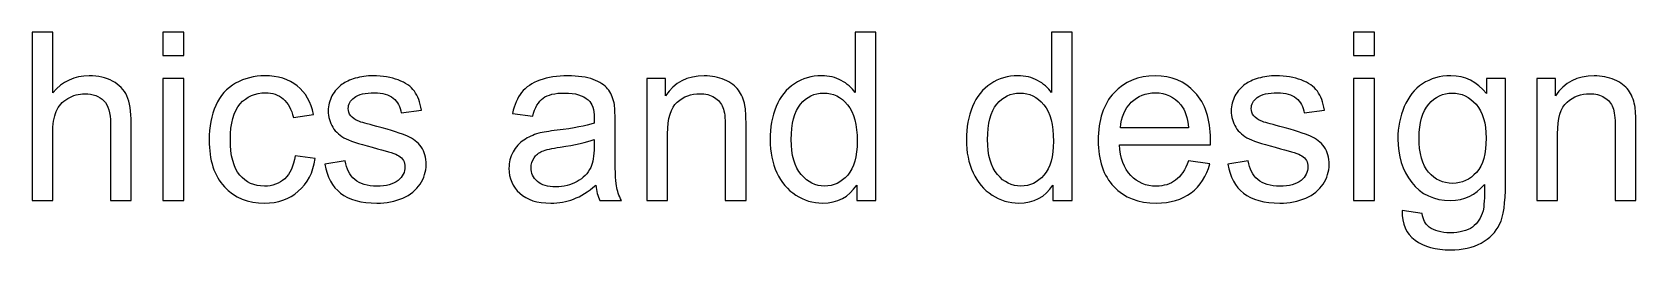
# Model space of a CAD drawing. Header units: centimetres. Extents: x -52 to 52, y -48 to 48.
# Drawn here: x -30.32 to -27.954, y -12.266 to -11.944 of the extents above; entities that cross this region are included whole.
import ezdxf

# ---------------------------------------------------------------- set-up
doc = ezdxf.new("R2010")
doc.units = ezdxf.units.CM
doc.header["$MEASUREMENT"] = 0
doc.layers.add('Model-Front', color=7, linetype='Continuous')

msp = doc.modelspace()

# ---------------------------------------------------------------- linework, layer by layer
at = {"layer": 'Model-Front'}
for points, knots in [([(-30.31983, -12.1931), (-30.31983, -12.1931), (-30.31983, -11.94449), (-30.31983, -11.94449), (-30.31983, -11.94449), (-30.28928, -11.94449), (-30.28928, -11.94449), (-30.28928, -11.94449), (-30.28928, -12.03396), (-30.28928, -12.03396), (-30.2751, -12.01735), (-30.25722, -12.00907), (-30.23557, -12.00907), (-30.22232, -12.00907), (-30.21081, -12.01168), (-30.20097, -12.01694), (-30.19119, -12.02221), (-30.18419, -12.02944), (-30.17996, -12.0387), (-30.17574, -12.04796), (-30.17365, -12.06145), (-30.17365, -12.07904), (-30.17365, -12.07904), (-30.17365, -12.1931), (-30.17365, -12.1931), (-30.17365, -12.1931), (-30.20421, -12.1931), (-30.20421, -12.1931), (-30.20421, -12.1931), (-30.20421, -12.07915), (-30.20421, -12.07915), (-30.20421, -12.06393), (-30.20751, -12.05282), (-30.21405, -12.04588), (-30.22064, -12.03893), (-30.2299, -12.03546), (-30.24194, -12.03546), (-30.25091, -12.03546), (-30.25936, -12.03778), (-30.26729, -12.04246), (-30.27522, -12.04715), (-30.28083, -12.05352), (-30.28424, -12.06156), (-30.2876, -12.06955), (-30.28928, -12.0806), (-30.28928, -12.09472), (-30.28928, -12.09472), (-30.28928, -12.1931), (-30.28928, -12.1931), (-30.28928, -12.1931), (-30.31983, -12.1931), (-30.31983, -12.1931)], [0, 0, 0, 0, 0.0588235, 0.0588235, 0.0588235, 0.1176471, 0.1176471, 0.1176471, 0.1764706, 0.1764706, 0.1764706, 0.2352941, 0.2352941, 0.2352941, 0.2941176, 0.2941176, 0.2941176, 0.3529412, 0.3529412, 0.3529412, 0.4117647, 0.4117647, 0.4117647, 0.4705882, 0.4705882, 0.4705882, 0.5294118, 0.5294118, 0.5294118, 0.5882353, 0.5882353, 0.5882353, 0.6470588, 0.6470588, 0.6470588, 0.7058824, 0.7058824, 0.7058824, 0.7647059, 0.7647059, 0.7647059, 0.8235294, 0.8235294, 0.8235294, 0.8823529, 0.8823529, 0.8823529, 0.9411765, 0.9411765, 0.9411765, 1, 1, 1, 1]), ([(-30.12672, -11.97921), (-30.12672, -11.97921), (-30.12672, -11.94449), (-30.12672, -11.94449), (-30.12672, -11.94449), (-30.09617, -11.94449), (-30.09617, -11.94449), (-30.09617, -11.94449), (-30.09617, -11.97921), (-30.09617, -11.97921), (-30.09617, -11.97921), (-30.12672, -11.97921), (-30.12672, -11.97921)], [0, 0, 0, 0, 0.25, 0.25, 0.25, 0.5, 0.5, 0.5, 0.75, 0.75, 0.75, 1, 1, 1, 1]), ([(-29.10335, -12.1931), (-29.10335, -12.1931), (-29.10335, -12.17024), (-29.10335, -12.17024), (-29.11476, -12.18801), (-29.13154, -12.19692), (-29.1537, -12.19692), (-29.16805, -12.19692), (-29.18125, -12.19298), (-29.19323, -12.18506), (-29.20526, -12.17719), (-29.21458, -12.16613), (-29.22124, -12.15201), (-29.22783, -12.13783), (-29.23113, -12.12157), (-29.23113, -12.10317), (-29.23113, -12.08523), (-29.22812, -12.06897), (-29.22216, -12.05433), (-29.21614, -12.03974), (-29.20717, -12.02852), (-29.19519, -12.02076), (-29.18327, -12.01295), (-29.16985, -12.00907), (-29.15509, -12.00907), (-29.14421, -12.00907), (-29.13455, -12.01139), (-29.1261, -12.01596), (-29.11765, -12.02053), (-29.11076, -12.02655), (-29.10544, -12.0339), (-29.10544, -12.0339), (-29.10544, -11.94449), (-29.10544, -11.94449), (-29.10544, -11.94449), (-29.07488, -11.94449), (-29.07488, -11.94449), (-29.07488, -11.94449), (-29.07488, -12.1931), (-29.07488, -12.1931), (-29.07488, -12.1931), (-29.10335, -12.1931), (-29.10335, -12.1931)], [0, 0, 0, 0, 0.0714286, 0.0714286, 0.0714286, 0.1428571, 0.1428571, 0.1428571, 0.2142857, 0.2142857, 0.2142857, 0.2857143, 0.2857143, 0.2857143, 0.3571429, 0.3571429, 0.3571429, 0.4285714, 0.4285714, 0.4285714, 0.5, 0.5, 0.5, 0.5714286, 0.5714286, 0.5714286, 0.6428571, 0.6428571, 0.6428571, 0.7142857, 0.7142857, 0.7142857, 0.7857143, 0.7857143, 0.7857143, 0.8571429, 0.8571429, 0.8571429, 0.9285714, 0.9285714, 0.9285714, 1, 1, 1, 1]), ([(-28.81377, -12.1931), (-28.81377, -12.1931), (-28.81377, -12.17024), (-28.81377, -12.17024), (-28.82518, -12.18801), (-28.84196, -12.19692), (-28.86412, -12.19692), (-28.87847, -12.19692), (-28.89167, -12.19298), (-28.90365, -12.18506), (-28.91568, -12.17719), (-28.925, -12.16613), (-28.93166, -12.15201), (-28.93825, -12.13783), (-28.94155, -12.12157), (-28.94155, -12.10317), (-28.94155, -12.08523), (-28.93854, -12.06897), (-28.93258, -12.05433), (-28.92656, -12.03974), (-28.91759, -12.02852), (-28.90561, -12.02076), (-28.89369, -12.01295), (-28.88027, -12.00907), (-28.86551, -12.00907), (-28.85463, -12.00907), (-28.84497, -12.01139), (-28.83652, -12.01596), (-28.82807, -12.02053), (-28.82118, -12.02655), (-28.81586, -12.0339), (-28.81586, -12.0339), (-28.81586, -11.94449), (-28.81586, -11.94449), (-28.81586, -11.94449), (-28.7853, -11.94449), (-28.7853, -11.94449), (-28.7853, -11.94449), (-28.7853, -12.1931), (-28.7853, -12.1931), (-28.7853, -12.1931), (-28.81377, -12.1931), (-28.81377, -12.1931)], [0, 0, 0, 0, 0.0714286, 0.0714286, 0.0714286, 0.1428571, 0.1428571, 0.1428571, 0.2142857, 0.2142857, 0.2142857, 0.2857143, 0.2857143, 0.2857143, 0.3571429, 0.3571429, 0.3571429, 0.4285714, 0.4285714, 0.4285714, 0.5, 0.5, 0.5, 0.5714286, 0.5714286, 0.5714286, 0.6428571, 0.6428571, 0.6428571, 0.7142857, 0.7142857, 0.7142857, 0.7857143, 0.7857143, 0.7857143, 0.8571429, 0.8571429, 0.8571429, 0.9285714, 0.9285714, 0.9285714, 1, 1, 1, 1]), ([(-28.37026, -11.97921), (-28.37026, -11.97921), (-28.37026, -11.94449), (-28.37026, -11.94449), (-28.37026, -11.94449), (-28.33971, -11.94449), (-28.33971, -11.94449), (-28.33971, -11.94449), (-28.33971, -11.97921), (-28.33971, -11.97921), (-28.33971, -11.97921), (-28.37026, -11.97921), (-28.37026, -11.97921)], [0, 0, 0, 0, 0.25, 0.25, 0.25, 0.5, 0.5, 0.5, 0.75, 0.75, 0.75, 1, 1, 1, 1]), ([(-30.12672, -12.1931), (-30.12672, -12.1931), (-30.12672, -12.01289), (-30.12672, -12.01289), (-30.12672, -12.01289), (-30.09617, -12.01289), (-30.09617, -12.01289), (-30.09617, -12.01289), (-30.09617, -12.1931), (-30.09617, -12.1931), (-30.09617, -12.1931), (-30.12672, -12.1931), (-30.12672, -12.1931)], [0, 0, 0, 0, 0.25, 0.25, 0.25, 0.5, 0.5, 0.5, 0.75, 0.75, 0.75, 1, 1, 1, 1]), ([(-29.93188, -12.12713), (-29.93188, -12.12713), (-29.90201, -12.13129), (-29.90201, -12.13129), (-29.90531, -12.15184), (-29.91365, -12.16787), (-29.92713, -12.1795), (-29.94061, -12.19113), (-29.95722, -12.19692), (-29.97684, -12.19692), (-30.00144, -12.19692), (-30.02123, -12.18888), (-30.03616, -12.17279), (-30.05115, -12.1567), (-30.05861, -12.13367), (-30.05861, -12.10369), (-30.05861, -12.08425), (-30.05537, -12.06729), (-30.04895, -12.05271), (-30.04252, -12.03818), (-30.03274, -12.02724), (-30.01955, -12.02001), (-30.00641, -12.01272), (-29.99212, -12.00907), (-29.97661, -12.00907), (-29.95711, -12.00907), (-29.94108, -12.01399), (-29.92869, -12.02389), (-29.91625, -12.03378), (-29.90826, -12.04785), (-29.90479, -12.06602), (-29.90479, -12.06602), (-29.93431, -12.07053), (-29.93431, -12.07053), (-29.93714, -12.05844), (-29.94212, -12.04935), (-29.94935, -12.04322), (-29.95653, -12.03714), (-29.96521, -12.03407), (-29.97539, -12.03407), (-29.99079, -12.03407), (-30.00329, -12.03957), (-30.01295, -12.05057), (-30.02256, -12.06162), (-30.02736, -12.07898), (-30.02736, -12.10282), (-30.02736, -12.12701), (-30.02273, -12.14455), (-30.01347, -12.15548), (-30.00416, -12.16642), (-29.99206, -12.17192), (-29.97719, -12.17192), (-29.96515, -12.17192), (-29.95514, -12.16827), (-29.94715, -12.16092), (-29.93911, -12.15363), (-29.93402, -12.14235), (-29.93188, -12.12713)], [0, 0, 0, 0, 0.0526316, 0.0526316, 0.0526316, 0.1052632, 0.1052632, 0.1052632, 0.1578947, 0.1578947, 0.1578947, 0.2105263, 0.2105263, 0.2105263, 0.2631579, 0.2631579, 0.2631579, 0.3157895, 0.3157895, 0.3157895, 0.3684211, 0.3684211, 0.3684211, 0.4210526, 0.4210526, 0.4210526, 0.4736842, 0.4736842, 0.4736842, 0.5263158, 0.5263158, 0.5263158, 0.5789474, 0.5789474, 0.5789474, 0.6315789, 0.6315789, 0.6315789, 0.6842105, 0.6842105, 0.6842105, 0.7368421, 0.7368421, 0.7368421, 0.7894737, 0.7894737, 0.7894737, 0.8421053, 0.8421053, 0.8421053, 0.8947368, 0.8947368, 0.8947368, 0.9473684, 0.9473684, 0.9473684, 1, 1, 1, 1]), ([(-29.88813, -12.13928), (-29.88813, -12.13928), (-29.85792, -12.13442), (-29.85792, -12.13442), (-29.85624, -12.14651), (-29.85149, -12.15577), (-29.84374, -12.16226), (-29.83599, -12.16868), (-29.82511, -12.17192), (-29.81122, -12.17192), (-29.79715, -12.17192), (-29.78674, -12.16908), (-29.77991, -12.16335), (-29.77314, -12.15768), (-29.76972, -12.15097), (-29.76972, -12.14327), (-29.76972, -12.13639), (-29.77279, -12.13095), (-29.77887, -12.12701), (-29.78315, -12.12429), (-29.79357, -12.12088), (-29.81012, -12.11665), (-29.83246, -12.11104), (-29.84791, -12.10618), (-29.85659, -12.10207), (-29.86521, -12.0979), (-29.87175, -12.09223), (-29.8762, -12.08494), (-29.88066, -12.07771), (-29.88292, -12.06966), (-29.88292, -12.06087), (-29.88292, -12.05282), (-29.88107, -12.04542), (-29.87742, -12.03859), (-29.87372, -12.03176), (-29.86874, -12.02609), (-29.86243, -12.02157), (-29.85769, -12.0181), (-29.85121, -12.01515), (-29.84305, -12.01272), (-29.83483, -12.01029), (-29.82609, -12.00907), (-29.81671, -12.00907), (-29.80259, -12.00907), (-29.79021, -12.0111), (-29.77956, -12.01521), (-29.76886, -12.01926), (-29.76099, -12.02481), (-29.75589, -12.03176), (-29.75086, -12.03876), (-29.74733, -12.04808), (-29.74542, -12.05977), (-29.74542, -12.05977), (-29.77528, -12.06393), (-29.77528, -12.06393), (-29.77661, -12.05456), (-29.78055, -12.04721), (-29.78703, -12.04194), (-29.79351, -12.03668), (-29.80265, -12.03407), (-29.81452, -12.03407), (-29.82846, -12.03407), (-29.83847, -12.03639), (-29.84443, -12.04102), (-29.85039, -12.04565), (-29.8534, -12.05109), (-29.8534, -12.05728), (-29.8534, -12.06121), (-29.85219, -12.0648), (-29.8497, -12.06799), (-29.84721, -12.07123), (-29.84333, -12.07395), (-29.83801, -12.07609), (-29.83494, -12.07724), (-29.82603, -12.07985), (-29.8111, -12.0839), (-29.78957, -12.08963), (-29.77453, -12.09437), (-29.76596, -12.09802), (-29.7574, -12.10167), (-29.75068, -12.10705), (-29.74582, -12.11399), (-29.7409, -12.12099), (-29.73847, -12.12967), (-29.73847, -12.14009), (-29.73847, -12.15022), (-29.74143, -12.15977), (-29.74739, -12.16874), (-29.75335, -12.17771), (-29.76191, -12.18465), (-29.77308, -12.18957), (-29.78431, -12.19449), (-29.79698, -12.19692), (-29.8111, -12.19692), (-29.83448, -12.19692), (-29.85236, -12.19206), (-29.86463, -12.18239), (-29.8769, -12.17267), (-29.88471, -12.15832), (-29.88813, -12.13928)], [0, 0, 0, 0, 0.030303, 0.030303, 0.030303, 0.0606061, 0.0606061, 0.0606061, 0.0909091, 0.0909091, 0.0909091, 0.1212121, 0.1212121, 0.1212121, 0.1515152, 0.1515152, 0.1515152, 0.1818182, 0.1818182, 0.1818182, 0.2121212, 0.2121212, 0.2121212, 0.2424242, 0.2424242, 0.2424242, 0.2727273, 0.2727273, 0.2727273, 0.3030303, 0.3030303, 0.3030303, 0.3333333, 0.3333333, 0.3333333, 0.3636364, 0.3636364, 0.3636364, 0.3939394, 0.3939394, 0.3939394, 0.4242424, 0.4242424, 0.4242424, 0.4545455, 0.4545455, 0.4545455, 0.4848485, 0.4848485, 0.4848485, 0.5151515, 0.5151515, 0.5151515, 0.5454545, 0.5454545, 0.5454545, 0.5757576, 0.5757576, 0.5757576, 0.6060606, 0.6060606, 0.6060606, 0.6363636, 0.6363636, 0.6363636, 0.6666667, 0.6666667, 0.6666667, 0.6969697, 0.6969697, 0.6969697, 0.7272727, 0.7272727, 0.7272727, 0.7575758, 0.7575758, 0.7575758, 0.7878788, 0.7878788, 0.7878788, 0.8181818, 0.8181818, 0.8181818, 0.8484848, 0.8484848, 0.8484848, 0.8787879, 0.8787879, 0.8787879, 0.9090909, 0.9090909, 0.9090909, 0.9393939, 0.9393939, 0.9393939, 0.969697, 0.969697, 0.969697, 1, 1, 1, 1]), ([(-29.48819, -12.17053), (-29.49953, -12.18019), (-29.51047, -12.18697), (-29.52094, -12.19096), (-29.53141, -12.19495), (-29.54264, -12.19692), (-29.55468, -12.19692), (-29.57447, -12.19692), (-29.58969, -12.19212), (-29.60034, -12.18245), (-29.61099, -12.17285), (-29.61631, -12.16052), (-29.61631, -12.14553), (-29.61631, -12.13673), (-29.61428, -12.12869), (-29.61029, -12.1214), (-29.60624, -12.11411), (-29.60097, -12.10832), (-29.59449, -12.10392), (-29.58795, -12.09952), (-29.58066, -12.09617), (-29.5725, -12.09391), (-29.56648, -12.09235), (-29.5574, -12.09084), (-29.5453, -12.08934), (-29.52065, -12.08645), (-29.50242, -12.08292), (-29.49079, -12.07886), (-29.49067, -12.0747), (-29.49062, -12.07204), (-29.49062, -12.07094), (-29.49062, -12.05855), (-29.49351, -12.04981), (-29.4993, -12.04472), (-29.50711, -12.03783), (-29.51874, -12.03442), (-29.53413, -12.03442), (-29.54854, -12.03442), (-29.55919, -12.03697), (-29.56602, -12.042), (-29.57291, -12.04704), (-29.57794, -12.05595), (-29.58124, -12.0688), (-29.58124, -12.0688), (-29.6111, -12.06463), (-29.6111, -12.06463), (-29.60838, -12.05184), (-29.60393, -12.04148), (-29.59768, -12.03361), (-29.59143, -12.02574), (-29.5824, -12.01972), (-29.57059, -12.01544), (-29.55885, -12.01121), (-29.54513, -12.00907), (-29.52962, -12.00907), (-29.51423, -12.00907), (-29.50167, -12.01087), (-29.49201, -12.01451), (-29.4824, -12.01816), (-29.47528, -12.02267), (-29.47077, -12.02817), (-29.46625, -12.03367), (-29.46307, -12.04061), (-29.46122, -12.049), (-29.46023, -12.05421), (-29.45971, -12.06359), (-29.45971, -12.07707), (-29.45971, -12.07707), (-29.45971, -12.11758), (-29.45971, -12.11758), (-29.45971, -12.14588), (-29.45908, -12.16376), (-29.4578, -12.17134), (-29.45659, -12.17892), (-29.45404, -12.18616), (-29.45034, -12.1931), (-29.45034, -12.1931), (-29.48228, -12.1931), (-29.48228, -12.1931), (-29.48535, -12.18668), (-29.48732, -12.17915), (-29.48819, -12.17053)], [0, 0, 0, 0, 0.037037, 0.037037, 0.037037, 0.0740741, 0.0740741, 0.0740741, 0.1111111, 0.1111111, 0.1111111, 0.1481481, 0.1481481, 0.1481481, 0.1851852, 0.1851852, 0.1851852, 0.2222222, 0.2222222, 0.2222222, 0.2592593, 0.2592593, 0.2592593, 0.2962963, 0.2962963, 0.2962963, 0.3333333, 0.3333333, 0.3333333, 0.3703704, 0.3703704, 0.3703704, 0.4074074, 0.4074074, 0.4074074, 0.4444444, 0.4444444, 0.4444444, 0.4814815, 0.4814815, 0.4814815, 0.5185185, 0.5185185, 0.5185185, 0.5555556, 0.5555556, 0.5555556, 0.5925926, 0.5925926, 0.5925926, 0.6296296, 0.6296296, 0.6296296, 0.6666667, 0.6666667, 0.6666667, 0.7037037, 0.7037037, 0.7037037, 0.7407407, 0.7407407, 0.7407407, 0.7777778, 0.7777778, 0.7777778, 0.8148148, 0.8148148, 0.8148148, 0.8518519, 0.8518519, 0.8518519, 0.8888889, 0.8888889, 0.8888889, 0.9259259, 0.9259259, 0.9259259, 0.962963, 0.962963, 0.962963, 1, 1, 1, 1]), ([(-29.41278, -12.1931), (-29.41278, -12.1931), (-29.41278, -12.01289), (-29.41278, -12.01289), (-29.41278, -12.01289), (-29.38535, -12.01289), (-29.38535, -12.01289), (-29.38535, -12.01289), (-29.38535, -12.03847), (-29.38535, -12.03847), (-29.37216, -12.01885), (-29.35306, -12.00907), (-29.32812, -12.00907), (-29.31724, -12.00907), (-29.30729, -12.01104), (-29.2982, -12.01492), (-29.28912, -12.0188), (-29.28229, -12.02395), (-29.27777, -12.03025), (-29.27326, -12.03656), (-29.27008, -12.04408), (-29.26828, -12.05277), (-29.26718, -12.05844), (-29.2666, -12.06833), (-29.2666, -12.08245), (-29.2666, -12.08245), (-29.2666, -12.1931), (-29.2666, -12.1931), (-29.2666, -12.1931), (-29.29716, -12.1931), (-29.29716, -12.1931), (-29.29716, -12.1931), (-29.29716, -12.08361), (-29.29716, -12.08361), (-29.29716, -12.07117), (-29.29832, -12.06185), (-29.30069, -12.05572), (-29.30306, -12.04958), (-29.30729, -12.04466), (-29.3133, -12.04096), (-29.31932, -12.03731), (-29.32644, -12.03546), (-29.33454, -12.03546), (-29.34751, -12.03546), (-29.35868, -12.03957), (-29.36811, -12.04785), (-29.37754, -12.05606), (-29.38223, -12.07175), (-29.38223, -12.09478), (-29.38223, -12.09478), (-29.38223, -12.1931), (-29.38223, -12.1931), (-29.38223, -12.1931), (-29.41278, -12.1931), (-29.41278, -12.1931)], [0, 0, 0, 0, 0.0555556, 0.0555556, 0.0555556, 0.1111111, 0.1111111, 0.1111111, 0.1666667, 0.1666667, 0.1666667, 0.2222222, 0.2222222, 0.2222222, 0.2777778, 0.2777778, 0.2777778, 0.3333333, 0.3333333, 0.3333333, 0.3888889, 0.3888889, 0.3888889, 0.4444444, 0.4444444, 0.4444444, 0.5, 0.5, 0.5, 0.5555556, 0.5555556, 0.5555556, 0.6111111, 0.6111111, 0.6111111, 0.6666667, 0.6666667, 0.6666667, 0.7222222, 0.7222222, 0.7222222, 0.7777778, 0.7777778, 0.7777778, 0.8333333, 0.8333333, 0.8333333, 0.8888889, 0.8888889, 0.8888889, 0.9444444, 0.9444444, 0.9444444, 1, 1, 1, 1]), ([(-28.61407, -12.13477), (-28.61407, -12.13477), (-28.58247, -12.13893), (-28.58247, -12.13893), (-28.58739, -12.15728), (-28.59659, -12.17157), (-28.61002, -12.1817), (-28.62344, -12.19183), (-28.64057, -12.19692), (-28.66146, -12.19692), (-28.68774, -12.19692), (-28.70857, -12.18882), (-28.72396, -12.17261), (-28.73936, -12.15647), (-28.74705, -12.13373), (-28.74705, -12.1045), (-28.74705, -12.07429), (-28.7393, -12.0508), (-28.72373, -12.03413), (-28.70816, -12.01741), (-28.68797, -12.00907), (-28.66314, -12.00907), (-28.63913, -12.00907), (-28.61951, -12.01723), (-28.60429, -12.03361), (-28.58907, -12.04999), (-28.58143, -12.07302), (-28.58143, -12.10271), (-28.58143, -12.1045), (-28.58149, -12.10722), (-28.5816, -12.11081), (-28.5816, -12.11081), (-28.7158, -12.11081), (-28.7158, -12.11081), (-28.71465, -12.13054), (-28.70909, -12.1457), (-28.69902, -12.15618), (-28.68901, -12.16665), (-28.67645, -12.17192), (-28.66146, -12.17192), (-28.65029, -12.17192), (-28.64075, -12.16897), (-28.63288, -12.16307), (-28.62495, -12.15716), (-28.6187, -12.14773), (-28.61407, -12.13477)], [0, 0, 0, 0, 0.0666667, 0.0666667, 0.0666667, 0.1333333, 0.1333333, 0.1333333, 0.2, 0.2, 0.2, 0.2666667, 0.2666667, 0.2666667, 0.3333333, 0.3333333, 0.3333333, 0.4, 0.4, 0.4, 0.4666667, 0.4666667, 0.4666667, 0.5333333, 0.5333333, 0.5333333, 0.6, 0.6, 0.6, 0.6666667, 0.6666667, 0.6666667, 0.7333333, 0.7333333, 0.7333333, 0.8, 0.8, 0.8, 0.8666667, 0.8666667, 0.8666667, 0.9333333, 0.9333333, 0.9333333, 1, 1, 1, 1]), ([(-28.55603, -12.13928), (-28.55603, -12.13928), (-28.52582, -12.13442), (-28.52582, -12.13442), (-28.52414, -12.14651), (-28.51939, -12.15577), (-28.51164, -12.16226), (-28.50389, -12.16868), (-28.49301, -12.17192), (-28.47912, -12.17192), (-28.46505, -12.17192), (-28.45464, -12.16908), (-28.44781, -12.16335), (-28.44104, -12.15768), (-28.43762, -12.15097), (-28.43762, -12.14327), (-28.43762, -12.13639), (-28.44069, -12.13095), (-28.44677, -12.12701), (-28.45105, -12.12429), (-28.46147, -12.12088), (-28.47802, -12.11665), (-28.50036, -12.11104), (-28.51581, -12.10618), (-28.52449, -12.10207), (-28.53311, -12.0979), (-28.53965, -12.09223), (-28.5441, -12.08494), (-28.54856, -12.07771), (-28.55082, -12.06966), (-28.55082, -12.06087), (-28.55082, -12.05282), (-28.54897, -12.04542), (-28.54532, -12.03859), (-28.54162, -12.03176), (-28.53664, -12.02609), (-28.53033, -12.02157), (-28.52559, -12.0181), (-28.51911, -12.01515), (-28.51095, -12.01272), (-28.50273, -12.01029), (-28.49399, -12.00907), (-28.48461, -12.00907), (-28.47049, -12.00907), (-28.45811, -12.0111), (-28.44746, -12.01521), (-28.43676, -12.01926), (-28.42889, -12.02481), (-28.42379, -12.03176), (-28.41876, -12.03876), (-28.41523, -12.04808), (-28.41332, -12.05977), (-28.41332, -12.05977), (-28.44318, -12.06393), (-28.44318, -12.06393), (-28.44451, -12.05456), (-28.44845, -12.04721), (-28.45493, -12.04194), (-28.46141, -12.03668), (-28.47055, -12.03407), (-28.48242, -12.03407), (-28.49636, -12.03407), (-28.50637, -12.03639), (-28.51233, -12.04102), (-28.51829, -12.04565), (-28.5213, -12.05109), (-28.5213, -12.05728), (-28.5213, -12.06121), (-28.52009, -12.0648), (-28.5176, -12.06799), (-28.51511, -12.07123), (-28.51123, -12.07395), (-28.50591, -12.07609), (-28.50284, -12.07724), (-28.49393, -12.07985), (-28.479, -12.0839), (-28.45747, -12.08963), (-28.44243, -12.09437), (-28.43386, -12.09802), (-28.4253, -12.10167), (-28.41858, -12.10705), (-28.41372, -12.11399), (-28.4088, -12.12099), (-28.40637, -12.12967), (-28.40637, -12.14009), (-28.40637, -12.15022), (-28.40933, -12.15977), (-28.41529, -12.16874), (-28.42125, -12.17771), (-28.42981, -12.18465), (-28.44098, -12.18957), (-28.45221, -12.19449), (-28.46488, -12.19692), (-28.479, -12.19692), (-28.50238, -12.19692), (-28.52026, -12.19206), (-28.53253, -12.18239), (-28.5448, -12.17267), (-28.55261, -12.15832), (-28.55603, -12.13928)], [0, 0, 0, 0, 0.030303, 0.030303, 0.030303, 0.0606061, 0.0606061, 0.0606061, 0.0909091, 0.0909091, 0.0909091, 0.1212121, 0.1212121, 0.1212121, 0.1515152, 0.1515152, 0.1515152, 0.1818182, 0.1818182, 0.1818182, 0.2121212, 0.2121212, 0.2121212, 0.2424242, 0.2424242, 0.2424242, 0.2727273, 0.2727273, 0.2727273, 0.3030303, 0.3030303, 0.3030303, 0.3333333, 0.3333333, 0.3333333, 0.3636364, 0.3636364, 0.3636364, 0.3939394, 0.3939394, 0.3939394, 0.4242424, 0.4242424, 0.4242424, 0.4545455, 0.4545455, 0.4545455, 0.4848485, 0.4848485, 0.4848485, 0.5151515, 0.5151515, 0.5151515, 0.5454545, 0.5454545, 0.5454545, 0.5757576, 0.5757576, 0.5757576, 0.6060606, 0.6060606, 0.6060606, 0.6363636, 0.6363636, 0.6363636, 0.6666667, 0.6666667, 0.6666667, 0.6969697, 0.6969697, 0.6969697, 0.7272727, 0.7272727, 0.7272727, 0.7575758, 0.7575758, 0.7575758, 0.7878788, 0.7878788, 0.7878788, 0.8181818, 0.8181818, 0.8181818, 0.8484848, 0.8484848, 0.8484848, 0.8787879, 0.8787879, 0.8787879, 0.9090909, 0.9090909, 0.9090909, 0.9393939, 0.9393939, 0.9393939, 0.969697, 0.969697, 0.969697, 1, 1, 1, 1]), ([(-28.37026, -12.1931), (-28.37026, -12.1931), (-28.37026, -12.01289), (-28.37026, -12.01289), (-28.37026, -12.01289), (-28.33971, -12.01289), (-28.33971, -12.01289), (-28.33971, -12.01289), (-28.33971, -12.1931), (-28.33971, -12.1931), (-28.33971, -12.1931), (-28.37026, -12.1931), (-28.37026, -12.1931)], [0, 0, 0, 0, 0.25, 0.25, 0.25, 0.5, 0.5, 0.5, 0.75, 0.75, 0.75, 1, 1, 1, 1]), ([(-28.29874, -12.20803), (-28.29874, -12.20803), (-28.26922, -12.2122), (-28.26922, -12.2122), (-28.26801, -12.22134), (-28.26454, -12.228), (-28.25886, -12.23222), (-28.25128, -12.23783), (-28.24092, -12.24067), (-28.22779, -12.24067), (-28.21367, -12.24067), (-28.20273, -12.23783), (-28.19503, -12.23222), (-28.18734, -12.22661), (-28.18213, -12.21868), (-28.17941, -12.20855), (-28.17785, -12.20236), (-28.17709, -12.18934), (-28.17721, -12.16949), (-28.19058, -12.18523), (-28.20719, -12.1931), (-28.22709, -12.1931), (-28.25186, -12.1931), (-28.27108, -12.18419), (-28.28462, -12.16631), (-28.29822, -12.14848), (-28.30499, -12.12707), (-28.30499, -12.10213), (-28.30499, -12.08494), (-28.30186, -12.06908), (-28.29567, -12.05456), (-28.28948, -12.04003), (-28.28045, -12.02886), (-28.26864, -12.02094), (-28.25684, -12.01301), (-28.24295, -12.00907), (-28.22698, -12.00907), (-28.20574, -12.00907), (-28.18821, -12.01775), (-28.17443, -12.03511), (-28.17443, -12.03511), (-28.17443, -12.01289), (-28.17443, -12.01289), (-28.17443, -12.01289), (-28.14631, -12.01289), (-28.14631, -12.01289), (-28.14631, -12.01289), (-28.14631, -12.16851), (-28.14631, -12.16851), (-28.14631, -12.19657), (-28.14914, -12.21642), (-28.15487, -12.22811), (-28.16054, -12.2398), (-28.16963, -12.24906), (-28.18196, -12.25583), (-28.19434, -12.2626), (-28.20956, -12.26602), (-28.22761, -12.26602), (-28.24908, -12.26602), (-28.26639, -12.26121), (-28.27958, -12.25155), (-28.29283, -12.24194), (-28.2992, -12.22742), (-28.29874, -12.20803)], [0, 0, 0, 0, 0.047619, 0.047619, 0.047619, 0.0952381, 0.0952381, 0.0952381, 0.1428571, 0.1428571, 0.1428571, 0.1904762, 0.1904762, 0.1904762, 0.2380952, 0.2380952, 0.2380952, 0.2857143, 0.2857143, 0.2857143, 0.3333333, 0.3333333, 0.3333333, 0.3809524, 0.3809524, 0.3809524, 0.4285714, 0.4285714, 0.4285714, 0.4761905, 0.4761905, 0.4761905, 0.5238095, 0.5238095, 0.5238095, 0.5714286, 0.5714286, 0.5714286, 0.6190476, 0.6190476, 0.6190476, 0.6666667, 0.6666667, 0.6666667, 0.7142857, 0.7142857, 0.7142857, 0.7619048, 0.7619048, 0.7619048, 0.8095238, 0.8095238, 0.8095238, 0.8571429, 0.8571429, 0.8571429, 0.9047619, 0.9047619, 0.9047619, 0.952381, 0.952381, 0.952381, 1, 1, 1, 1]), ([(-28.10001, -12.1931), (-28.10001, -12.1931), (-28.10001, -12.01289), (-28.10001, -12.01289), (-28.10001, -12.01289), (-28.07258, -12.01289), (-28.07258, -12.01289), (-28.07258, -12.01289), (-28.07258, -12.03847), (-28.07258, -12.03847), (-28.05939, -12.01885), (-28.04029, -12.00907), (-28.01535, -12.00907), (-28.00447, -12.00907), (-27.99452, -12.01104), (-27.98543, -12.01492), (-27.97635, -12.0188), (-27.96952, -12.02395), (-27.965, -12.03025), (-27.96049, -12.03656), (-27.95731, -12.04408), (-27.95551, -12.05277), (-27.95441, -12.05844), (-27.95383, -12.06833), (-27.95383, -12.08245), (-27.95383, -12.08245), (-27.95383, -12.1931), (-27.95383, -12.1931), (-27.95383, -12.1931), (-27.98439, -12.1931), (-27.98439, -12.1931), (-27.98439, -12.1931), (-27.98439, -12.08361), (-27.98439, -12.08361), (-27.98439, -12.07117), (-27.98555, -12.06185), (-27.98792, -12.05572), (-27.99029, -12.04958), (-27.99452, -12.04466), (-28.00053, -12.04096), (-28.00655, -12.03731), (-28.01367, -12.03546), (-28.02177, -12.03546), (-28.03474, -12.03546), (-28.04591, -12.03957), (-28.05534, -12.04785), (-28.06477, -12.05606), (-28.06946, -12.07175), (-28.06946, -12.09478), (-28.06946, -12.09478), (-28.06946, -12.1931), (-28.06946, -12.1931), (-28.06946, -12.1931), (-28.10001, -12.1931), (-28.10001, -12.1931)], [0, 0, 0, 0, 0.0555556, 0.0555556, 0.0555556, 0.1111111, 0.1111111, 0.1111111, 0.1666667, 0.1666667, 0.1666667, 0.2222222, 0.2222222, 0.2222222, 0.2777778, 0.2777778, 0.2777778, 0.3333333, 0.3333333, 0.3333333, 0.3888889, 0.3888889, 0.3888889, 0.4444444, 0.4444444, 0.4444444, 0.5, 0.5, 0.5, 0.5555556, 0.5555556, 0.5555556, 0.6111111, 0.6111111, 0.6111111, 0.6666667, 0.6666667, 0.6666667, 0.7222222, 0.7222222, 0.7222222, 0.7777778, 0.7777778, 0.7777778, 0.8333333, 0.8333333, 0.8333333, 0.8888889, 0.8888889, 0.8888889, 0.9444444, 0.9444444, 0.9444444, 1, 1, 1, 1]), ([(-29.19988, -12.10323), (-29.19988, -12.12626), (-29.19502, -12.14345), (-29.18524, -12.15485), (-29.17552, -12.16625), (-29.164, -12.17192), (-29.15075, -12.17192), (-29.13738, -12.17192), (-29.12604, -12.16648), (-29.11666, -12.1556), (-29.10735, -12.14472), (-29.10266, -12.12811), (-29.10266, -12.10577), (-29.10266, -12.08124), (-29.10741, -12.06318), (-29.11695, -12.05167), (-29.12644, -12.04015), (-29.13819, -12.03442), (-29.15214, -12.03442), (-29.16574, -12.03442), (-29.17708, -12.03992), (-29.18622, -12.05097), (-29.19531, -12.06202), (-29.19988, -12.07944), (-29.19988, -12.10323)], [0, 0, 0, 0, 0.125, 0.125, 0.125, 0.25, 0.25, 0.25, 0.375, 0.375, 0.375, 0.5, 0.5, 0.5, 0.625, 0.625, 0.625, 0.75, 0.75, 0.75, 0.875, 0.875, 0.875, 1, 1, 1, 1]), ([(-28.9103, -12.10323), (-28.9103, -12.12626), (-28.90544, -12.14345), (-28.89566, -12.15485), (-28.88594, -12.16625), (-28.87442, -12.17192), (-28.86117, -12.17192), (-28.8478, -12.17192), (-28.83646, -12.16648), (-28.82708, -12.1556), (-28.81777, -12.14472), (-28.81308, -12.12811), (-28.81308, -12.10577), (-28.81308, -12.08124), (-28.81783, -12.06318), (-28.82737, -12.05167), (-28.83686, -12.04015), (-28.84861, -12.03442), (-28.86256, -12.03442), (-28.87616, -12.03442), (-28.8875, -12.03992), (-28.89664, -12.05097), (-28.90573, -12.06202), (-28.9103, -12.07944), (-28.9103, -12.10323)], [0, 0, 0, 0, 0.125, 0.125, 0.125, 0.25, 0.25, 0.25, 0.375, 0.375, 0.375, 0.5, 0.5, 0.5, 0.625, 0.625, 0.625, 0.75, 0.75, 0.75, 0.875, 0.875, 0.875, 1, 1, 1, 1]), ([(-28.71407, -12.08581), (-28.71407, -12.08581), (-28.61372, -12.08581), (-28.61372, -12.08581), (-28.61505, -12.07065), (-28.61893, -12.0593), (-28.62524, -12.05172), (-28.6349, -12.03998), (-28.64752, -12.03407), (-28.66297, -12.03407), (-28.67697, -12.03407), (-28.68872, -12.03876), (-28.69827, -12.04814), (-28.70776, -12.05751), (-28.71303, -12.07007), (-28.71407, -12.08581)], [0, 0, 0, 0, 0.2, 0.2, 0.2, 0.4, 0.4, 0.4, 0.6, 0.6, 0.6, 0.8, 0.8, 0.8, 1, 1, 1, 1]), ([(-28.27374, -12.09993), (-28.27374, -12.12348), (-28.26905, -12.14067), (-28.25967, -12.15149), (-28.25024, -12.16231), (-28.23849, -12.16775), (-28.22437, -12.16775), (-28.21031, -12.16775), (-28.19856, -12.16237), (-28.18902, -12.15161), (-28.17952, -12.14084), (-28.17478, -12.12395), (-28.17478, -12.10091), (-28.17478, -12.07892), (-28.1797, -12.06231), (-28.18948, -12.05114), (-28.19926, -12.03998), (-28.21106, -12.03442), (-28.22484, -12.03442), (-28.23844, -12.03442), (-28.24995, -12.03992), (-28.2595, -12.05091), (-28.26899, -12.06191), (-28.27374, -12.07823), (-28.27374, -12.09993)], [0, 0, 0, 0, 0.125, 0.125, 0.125, 0.25, 0.25, 0.25, 0.375, 0.375, 0.375, 0.5, 0.5, 0.5, 0.625, 0.625, 0.625, 0.75, 0.75, 0.75, 0.875, 0.875, 0.875, 1, 1, 1, 1]), ([(-29.49062, -12.10282), (-29.50173, -12.10734), (-29.51839, -12.11116), (-29.54062, -12.11428), (-29.55323, -12.11608), (-29.56214, -12.1181), (-29.56735, -12.12036), (-29.57256, -12.12261), (-29.57655, -12.12591), (-29.57939, -12.1302), (-29.58222, -12.13454), (-29.58367, -12.13934), (-29.58367, -12.14466), (-29.58367, -12.15271), (-29.5806, -12.15948), (-29.57441, -12.16486), (-29.56822, -12.17024), (-29.55919, -12.17296), (-29.54733, -12.17296), (-29.53558, -12.17296), (-29.52511, -12.17041), (-29.51591, -12.16526), (-29.50676, -12.16017), (-29.49999, -12.15317), (-29.49571, -12.14432), (-29.49241, -12.13743), (-29.49079, -12.1273), (-29.49079, -12.11393), (-29.49079, -12.11393), (-29.49062, -12.10282), (-29.49062, -12.10282)], [0, 0, 0, 0, 0.1, 0.1, 0.1, 0.2, 0.2, 0.2, 0.3, 0.3, 0.3, 0.4, 0.4, 0.4, 0.5, 0.5, 0.5, 0.6, 0.6, 0.6, 0.7, 0.7, 0.7, 0.8, 0.8, 0.8, 0.9, 0.9, 0.9, 1, 1, 1, 1])]:
    msp.add_open_spline(points, degree=3, knots=knots, dxfattribs=at)

doc.saveas('drawing.dxf')
